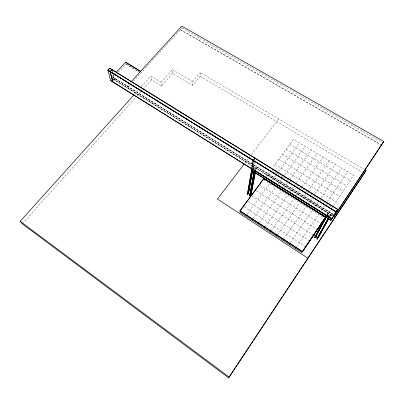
<?xml version="1.0" encoding="UTF-8"?>
<svg xmlns="http://www.w3.org/2000/svg" width="404" height="404" viewBox="0 0 404 404"><rect width="100%" height="100%" fill="white"/><g stroke="black" fill="none" stroke-linecap="round" stroke-linejoin="round"><path stroke-width="0.3" stroke-dasharray="2.02 1.52" d="M253.434 166.665L254.288 161.858M253.182 168.453L254.273 162.342M253.374 168.574L253.707 166.741L253.03 167.635M254.379 165.468L252.152 168.362M255.601 169.968L255.944 168.14L255.035 169.14L253.005 167.872M255.798 170.089L256.141 168.261M257.01 167.11L254.414 170.508M257.424 167.362L255.358 170.003M327.164 214.797L328.058 213.14L326.392 215.625M327.674 214.378L328.275 213.272C325.922 214.509 330.406 217.403 330.694 214.782L330.083 215.882M254.894 169.534L253.035 168.094M331.472 213.504L329.538 216.377M330.295 216.014L330.906 214.918M331.74 213.671L330.073 216.165M327.26 214.862L330.952 209.358M331.29 208.858L332.295 207.363L326.008 203.464M333.623 205.383L353.768 175.366L293.491 139.39L272.599 167.65M296.506 246.975L318.579 214.423M321.296 210.423L324.326 205.944M327.346 201.5L347.571 171.67M290.481 242.355L312.307 210.484M314.691 207.005L318.079 202.061M321.104 197.642L341.41 167.993M283.512 239.198L306.081 206.575M308.469 203.116L311.868 198.202M314.908 193.809L335.295 164.337M277.301 235.022L299.889 202.687M302.631 198.763L305.697 194.369M307.737 191.451L329.209 160.711M271.074 230.957L293.733 198.824M296.142 195.41L299.566 190.557M301.95 187.178L323.165 157.1M264.883 226.922L287.623 194.991M290.042 191.597L293.819 186.289M294.163 185.81L295.188 184.365L306.889 191.617M296.546 182.457L317.155 153.515M258.732 222.912L281.548 191.178M283.972 187.804L287.421 183.007M289.82 179.669L311.186 149.95M252.99 218.423L275.513 187.385M277.947 184.037L281.75 178.795M282.093 178.321L283.128 176.891M284.497 175.008L305.252 146.41M247.288 213.969L269.513 183.623L264.054 180.194M272.306 179.815L275.775 175.078M276.119 174.609L277.159 173.19M278.528 171.316L299.354 142.89M266.004 176.568L269.488 171.862M245.021 162.969L248.47 158.459M248.854 157.954L250 156.454M251.53 154.449L278.715 118.862M192.496 85.294L192.375 81.603L172.372 69.634L172.695 73.412L192.496 85.294L200.258 76.25L200.217 72.493L363.928 169.195M192.375 81.603L200.217 72.493M161.58 85.991L161.135 82.305L150.939 76.093L151.48 79.82L161.58 85.991L172.695 73.412M161.135 82.305L172.372 69.634M22.301 223.846L135.492 97.647M137.173 95.773L142.647 89.673M143.067 89.203L151.48 79.82M134.492 94.364L137.865 90.617M141.238 86.87L150.939 76.093M133.33 81.396L181.558 28.366M129.623 85.466L127.406 87.744L127.073 86.198L130.431 82.522M112.534 78.427L115.039 75.735M115.458 75.285L116.706 73.942M118.377 72.149L126.063 63.893M112.746 81.921L115.519 78.942M112.024 76.821L115.398 73.2M112.418 78.386L113.342 77.396L252.939 164.367M112.514 78.341L113.307 77.487L334.179 215.105M181.952 27.932L382.957 142.915M180.376 29.664L381.548 145.031M180.381 29.755L380.411 144.481M200.258 76.25L362.141 172.205M289.855 144.314L350.263 180.588M286.189 149.273L346.728 185.855M282.492 154.272L343.163 191.168M126.593 64.221L139.91 72.351M125.881 64.085L139.733 72.548M278.765 159.312L339.572 196.521M275.008 164.393L335.946 201.919M271.715 169.821L292.163 182.492M307.399 191.935L319.251 199.278M319.766 199.596L324.968 202.823M253.475 164.701L334.391 215.165M112.539 77.144L334.325 215.281M267.403 174.674L328.609 212.847M112.953 78.724L252.611 165.857M253.146 166.19L333.563 216.413M113.261 79.027L251.384 165.216M251.919 165.549L333.527 216.468M112.292 78.578L251.293 165.327M251.828 165.66L333.441 216.594M327.659 214.731L329.709 216.13M270.013 183.936L324.892 218.387M260.176 185.446L321.145 223.968M256.262 190.738L317.367 229.598M252.106 195.94L313.555 235.274M248.344 201.46L309.711 241.001M244.334 206.883L305.838 246.773M112.201 70.235L112.645 72.038M113.236 74.442L114.574 79.851M111.953 69.735L112.549 72.139M113.145 74.543L114.483 79.947"/><path stroke-width="0.61" d="M239.956 210.959L263.857 178.543L325.528 217.206L302.394 251.692L239.956 210.959L263.857 178.543M249.682 194.46L248.344 193.647L247.334 194.46L253.242 160.423L255.035 158.06L253.227 160.499M253.318 160.378L251.778 168.857M247.511 194.577L251.965 169.049M248.127 193.748L252.424 169.372M252.707 169.463L248.44 193.395L249.753 194.364M248.485 193.693L252.894 169.21M253.53 171.735L330.992 220.286L253.53 171.735L254.601 170.21M255.338 172.528L251.303 193.849L249.717 195.991L254.207 170.453M249.717 195.991L254.177 171.816M254.348 171.629L250.192 194.965L249.541 195.874M254.313 172.129L250.243 194.657L251.121 193.733L255.141 172.402M250.167 195.026L254.429 171.983M250.51 194.561L254.707 172.074M134.067 94.834L20.2 221.321L22.301 223.846L228.639 377.826L366.1 170.478L365.014 169.837M328.765 218.766L318.67 236.916L316.953 239.082C319.099 237.961 315.039 235.274 314.777 237.688L326.392 215.625M314.777 237.688L326.013 216.857M314.585 237.562L317.307 233.068M317.908 231.957L320.296 227.533M321.19 225.871L322.983 222.548M323.579 221.442L325.967 217.014M315.367 236.8L326.139 216.993M318.67 236.916L317.64 237.779L315.701 236.527L317.201 233.744M318.099 232.083L320.195 228.209M320.791 227.104L322.887 223.23M323.786 221.569L325.882 217.695M315.736 236.744L326.467 216.933M317.453 237.84L328.356 218.115M316.953 239.082L328.422 218.367M317.544 238.193L328.462 218.498M317.887 237.678L328.225 219.039M328.467 218.544L329.472 217.049M317.145 239.203L328.634 218.498M333.441 216.594L337.673 209.211L335.931 211.842L107.893 70.266L109.777 68.15L107.868 70.175L335.966 211.782M332.866 215.928L333.936 216.594L383.8 141.501L181.856 26.174L130.896 82.012M366.1 170.478L228.639 377.826M383.8 141.501L333.936 216.594M330.992 220.286L334.058 215.665M328.134 218.493L329.472 216.499M302.394 251.692L325.457 217.337L263.822 178.694M324.892 218.387L301.924 252.601L239.789 212.029L240.526 211.034M295.526 248.425L296.183 247.46M289.168 244.274L289.825 243.314M282.856 240.148L283.512 239.198M306.419 206.08L307.106 205.091M276.583 236.052L277.301 235.022M270.347 231.982L271.074 230.957M264.155 227.942L264.883 226.922M258.005 223.922L258.732 222.912M251.894 219.933L252.626 218.928M245.824 215.968L246.556 214.968M263.908 179.406L264.605 178.462M247.334 194.46L248.601 192.753M253.944 171.993L255.01 170.468M244.258 163.974L217.453 199.056L307.863 258.166M112.726 81.84L110.242 71.564M116.241 72.296L125.705 62.15L140.683 71.291M110.146 71.665L112.029 69.544L110.125 71.574L112.746 81.921M125.523 62.347L140.506 71.488M109.777 68.15L337.638 209.277M109.706 68.342L337.552 209.403M254.535 170.301L331.997 218.761M331.947 218.847L110.534 80.467L331.861 218.973L336.017 211.716L107.989 70.165L110.555 80.553M254.429 170.438L331.896 218.912M250.51 194.92L251.576 195.597M313.221 235.062L315.347 236.421M239.976 210.827L302.455 251.576M20.2 221.321L228.957 376.983"/></g></svg>
